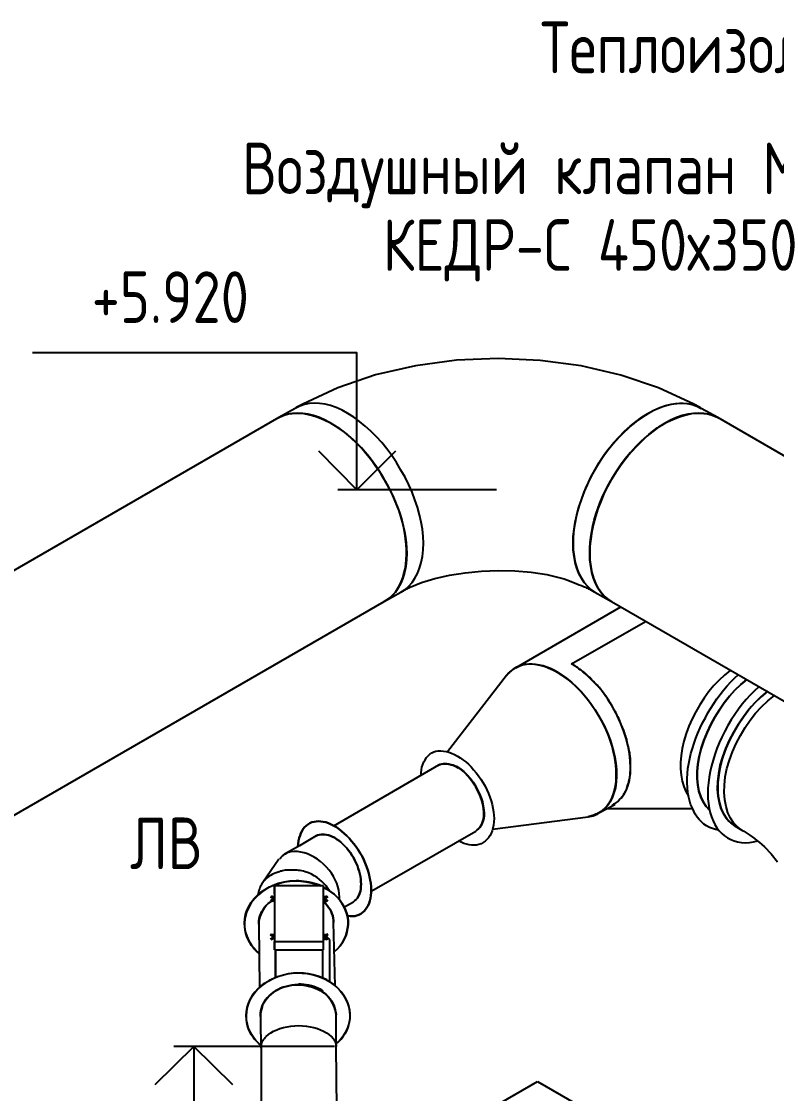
# Model space of a CAD drawing. Header units: metres. Extents: x 20 to 415, y 5 to 292.
# Drawn here: x 229.23 to 244.45, y 174.94 to 196.55 of the extents above; entities that cross this region are included whole.
import ezdxf

# ---------------------------------------------------------------- set-up
doc = ezdxf.new("R2010")
doc.units = ezdxf.units.M
for name, color, linetype in [('АРМАТУРА', 8, 'Continuous'), ('ВОЗДУХОВОДЫ', 7, 'Continuous'), ('ОБОЗНАЧЕНИЯ', 7, 'Continuous'), ('ОБОРУДОВАНИЕ', 8, 'Continuous')]:
    doc.layers.add(name, color=color, linetype=linetype)
doc.styles.add('GOST', font='isocpeur.ttf')

msp = doc.modelspace()

# ---------------------------------------------------------------- linework, layer by layer
at = {"layer": 'АРМАТУРА'}
for points in [[(235.318, 179.128), (234.329, 179.128)], [(234.329, 179.128), (234.329, 178.005)], [(234.329, 178.96), (234.329, 179.128)], [(235.318, 178.005), (235.318, 179.128)], [(234.295, 178.877), (234.245, 178.91)], [(234.295, 178.893), (234.245, 178.91)], [(234.262, 178.927), (234.295, 178.91)], [(234.329, 178.91), (234.295, 178.91)], [(234.295, 178.91), (234.295, 178.91), (234.295, 178.908), (234.295, 178.907), (234.295, 178.904), (234.295, 178.902), (234.295, 178.899), (234.295, 178.897), (234.295, 178.895), (234.295, 178.894), (234.295, 178.893)], [(234.295, 178.843), (234.295, 178.853), (234.295, 178.863), (234.295, 178.872), (234.295, 178.881), (234.295, 178.889), (234.295, 178.896), (234.295, 178.902), (234.295, 178.906), (234.295, 178.909), (234.295, 178.91)], [(234.329, 178.96), (234.329, 178.91)], [(234.329, 178.91), (234.329, 178.91), (234.329, 178.908), (234.329, 178.906), (234.329, 178.902), (234.329, 178.898), (234.329, 178.892), (234.329, 178.886), (234.329, 178.878), (234.329, 178.869), (234.329, 178.86), (234.329, 178.855), (234.329, 178.85), (234.329, 178.845), (234.329, 178.841), (234.329, 178.837), (234.329, 178.833), (234.329, 178.83), (234.329, 178.828), (234.329, 178.827), (234.329, 178.826)], [(235.351, 178.91), (235.318, 178.91)], [(235.335, 178.91), (235.385, 178.927)], [(235.402, 178.91), (235.351, 178.877)], [(235.402, 178.91), (235.351, 178.893)], [(235.351, 178.91), (235.351, 178.909), (235.351, 178.906), (235.351, 178.902), (235.351, 178.896), (235.351, 178.889), (235.351, 178.881), (235.351, 178.872), (235.351, 178.863), (235.351, 178.853), (235.351, 178.843)], [(234.245, 178.826), (234.295, 178.86)], [(234.329, 178.843), (234.262, 178.81)], [(234.329, 178.843), (234.262, 178.81)], [(234.295, 178.877), (234.295, 178.876), (234.295, 178.875), (234.295, 178.873), (234.295, 178.871), (234.295, 178.868), (234.295, 178.866), (234.295, 178.864), (234.295, 178.862), (234.295, 178.86), (234.295, 178.86)], [(234.295, 178.843), (234.329, 178.843)], [(234.295, 178.826), (234.329, 178.826)], [(234.329, 178.843), (234.329, 178.843), (234.329, 178.843)], [(234.329, 178.826), (234.329, 178.139)], [(235.318, 178.843), (235.318, 178.843), (235.318, 178.843)], [(235.385, 178.81), (235.318, 178.843)], [(235.318, 178.843), (235.351, 178.843)], [(235.385, 178.81), (235.318, 178.843)], [(235.351, 178.86), (235.402, 178.826)], [(234.295, 178.122), (234.245, 178.156)], [(234.295, 178.106), (234.245, 178.139)], [(234.245, 178.055), (234.295, 178.089)], [(234.262, 178.156), (234.312, 178.139)], [(234.329, 178.089), (234.262, 178.039)], [(234.329, 178.072), (234.262, 178.039)], [(234.295, 178.089), (234.295, 178.094), (234.295, 178.101), (234.295, 178.107), (234.295, 178.114), (234.295, 178.12), (234.295, 178.126), (234.295, 178.131), (234.295, 178.136), (234.295, 178.138), (234.295, 178.139)], [(234.329, 178.139), (234.295, 178.139)], [(234.295, 178.139), (234.295, 178.122)], [(234.295, 178.106), (234.295, 178.102), (234.295, 178.099), (234.295, 178.098), (234.295, 178.097), (234.295, 178.097), (234.295, 178.097), (234.295, 178.097), (234.295, 178.095), (234.295, 178.093), (234.295, 178.089)], [(234.329, 178.089), (234.295, 178.089)], [(234.329, 178.139), (234.329, 178.139), (234.329, 178.137), (234.329, 178.136), (234.329, 178.133), (234.329, 178.131), (234.329, 178.128), (234.329, 178.126), (234.329, 178.124), (234.329, 178.123), (234.329, 178.122), (234.329, 178.114), (234.329, 178.107), (234.329, 178.103), (234.329, 178.1), (234.329, 178.097), (234.329, 178.095), (234.329, 178.091), (234.329, 178.087), (234.329, 178.081), (234.329, 178.072)], [(234.329, 178.089), (234.329, 178.084), (234.329, 178.081), (234.329, 178.078), (234.329, 178.076), (234.329, 178.074), (234.329, 178.073), (234.329, 178.073), (234.329, 178.072), (234.329, 178.072), (234.329, 178.072)], [(234.329, 178.072), (234.329, 178.072), (234.329, 178.07), (234.329, 178.069), (234.329, 178.066), (234.329, 178.064), (234.329, 178.061), (234.329, 178.059), (234.329, 178.057), (234.329, 178.056), (234.329, 178.055)], [(234.329, 178.055), (234.329, 177.837)], [(235.318, 178.139), (235.322, 178.139), (235.326, 178.139), (235.329, 178.139), (235.331, 178.139), (235.333, 178.139), (235.334, 178.139), (235.334, 178.139), (235.335, 178.139), (235.335, 178.139), (235.335, 178.139)], [(235.351, 178.139), (235.318, 178.139)], [(235.351, 178.089), (235.318, 178.089)], [(235.385, 178.039), (235.318, 178.089)], [(235.318, 178.072), (235.318, 178.089)], [(235.385, 178.039), (235.318, 178.072)], [(235.318, 178.055), (235.351, 178.055)], [(235.402, 178.156), (235.351, 178.122)], [(235.351, 178.139), (235.385, 178.156)], [(235.402, 178.139), (235.351, 178.106)], [(235.351, 178.139), (235.351, 178.138), (235.351, 178.136), (235.351, 178.131), (235.351, 178.126), (235.351, 178.12), (235.351, 178.114), (235.351, 178.107), (235.351, 178.101), (235.351, 178.094), (235.351, 178.089)], [(235.351, 178.089), (235.402, 178.055)], [(235.368, 178.122), (235.374, 178.113), (235.38, 178.104), (235.387, 178.096), (235.394, 178.088), (235.402, 178.08), (235.409, 178.073), (235.417, 178.065), (235.424, 178.057), (235.43, 178.048), (235.435, 178.039)], [(235.435, 178.039), (235.435, 177.2)], [(234.329, 178.005), (235.318, 178.005)], [(234.329, 177.837), (234.329, 178.005)], [(234.329, 177.837), (235.318, 177.837)], [(234.346, 177.837), (234.346, 177.782), (234.346, 177.727), (234.346, 177.671), (234.346, 177.616), (234.346, 177.561), (234.346, 177.506), (234.346, 177.45), (234.346, 177.395), (234.346, 177.34), (234.346, 177.284)], [(234.346, 177.284), (234.346, 177.837)], [(235.301, 177.268), (235.301, 177.837)], [(235.318, 177.837), (235.318, 178.005)], [(235.301, 177.016), (235.26, 177.04), (235.215, 177.062), (235.169, 177.082), (235.12, 177.1), (235.071, 177.115), (235.02, 177.127), (234.969, 177.137), (234.917, 177.144), (234.866, 177.149), (234.815, 177.15)], [(234.815, 177.133), (234.865, 177.132), (234.915, 177.128), (234.965, 177.12), (235.015, 177.11), (235.064, 177.098), (235.113, 177.083), (235.161, 177.065), (235.209, 177.045), (235.255, 177.023), (235.301, 176.999)]]:
    msp.add_lwpolyline(points, dxfattribs=at)
at = {"layer": 'ВОЗДУХОВОДЫ'}
for points in [[(242.777, 188.833), (242.071, 189.164), (241.311, 189.422), (240.509, 189.607), (239.681, 189.719), (238.838, 189.757), (237.995, 189.721), (237.167, 189.611), (236.365, 189.427), (235.605, 189.168), (234.899, 188.833)], [(236.877, 185.045), (236.959, 185.101), (237.033, 185.167), (237.1, 185.244), (237.159, 185.33), (237.21, 185.426), (237.252, 185.531), (237.285, 185.645), (237.31, 185.767), (237.324, 185.897), (237.329, 186.034), (237.324, 186.172), (237.31, 186.315), (237.285, 186.46), (237.252, 186.609), (237.21, 186.759), (237.159, 186.91), (237.1, 187.062), (237.033, 187.213), (236.959, 187.362), (236.877, 187.509), (236.788, 187.657), (236.694, 187.798), (236.595, 187.933), (236.492, 188.06), (236.384, 188.18), (236.273, 188.291), (236.159, 188.394), (236.043, 188.488), (235.924, 188.574), (235.804, 188.649), (235.689, 188.713), (235.574, 188.766), (235.46, 188.806), (235.348, 188.834), (235.238, 188.85), (235.132, 188.854), (235.029, 188.846), (234.93, 188.826), (234.836, 188.794), (234.748, 188.749)], [(234.899, 188.833), (234.765, 188.766)], [(240.782, 185.045), (240.705, 185.101), (240.634, 185.167), (240.57, 185.244), (240.513, 185.33), (240.464, 185.426), (240.423, 185.531), (240.39, 185.645), (240.366, 185.767), (240.351, 185.897), (240.346, 186.034), (240.351, 186.172), (240.366, 186.315), (240.39, 186.46), (240.423, 186.609), (240.464, 186.759), (240.513, 186.91), (240.57, 187.062), (240.634, 187.213), (240.705, 187.362), (240.782, 187.509), (240.871, 187.657), (240.965, 187.798), (241.064, 187.933), (241.167, 188.06), (241.275, 188.18), (241.386, 188.291), (241.5, 188.394), (241.616, 188.488), (241.735, 188.574), (241.855, 188.649), (241.975, 188.713), (242.094, 188.766), (242.21, 188.806), (242.324, 188.834), (242.436, 188.85), (242.543, 188.854), (242.647, 188.846), (242.745, 188.826), (242.839, 188.794), (242.928, 188.749)], [(242.928, 188.749), (242.861, 188.782), (242.791, 188.808), (242.719, 188.828), (242.644, 188.841), (242.567, 188.848), (242.488, 188.848), (242.408, 188.842), (242.325, 188.829), (242.242, 188.81), (242.157, 188.783), (242.066, 188.749), (241.976, 188.709), (241.886, 188.662), (241.797, 188.609), (241.708, 188.55), (241.621, 188.486), (241.535, 188.417), (241.45, 188.342), (241.367, 188.263), (241.285, 188.18), (241.201, 188.092), (241.12, 187.999), (241.043, 187.902), (240.968, 187.802), (240.898, 187.698), (240.83, 187.591), (240.766, 187.481), (240.707, 187.369), (240.65, 187.255), (240.598, 187.14), (240.55, 187.025), (240.507, 186.909), (240.47, 186.795), (240.437, 186.681), (240.409, 186.568), (240.387, 186.457), (240.369, 186.348), (240.357, 186.241), (240.349, 186.136), (240.346, 186.034)], [(242.911, 188.766), (242.777, 188.833)], [(234.748, 188.749), (234.413, 188.565)], [(235.469, 188.448), (235.349, 188.512), (235.232, 188.565), (235.117, 188.605), (235.005, 188.634), (234.897, 188.651), (234.792, 188.657), (234.691, 188.651), (234.593, 188.633), (234.501, 188.605), (234.413, 188.565)], [(234.413, 188.565), (234.475, 188.597), (234.541, 188.622), (234.611, 188.639), (234.684, 188.651), (234.761, 188.655), (234.84, 188.653), (234.922, 188.645), (235.007, 188.63), (235.094, 188.609), (235.184, 188.582), (235.27, 188.549), (235.357, 188.509), (235.444, 188.464), (235.532, 188.413), (235.62, 188.356), (235.708, 188.292), (235.795, 188.223), (235.883, 188.147), (235.969, 188.066), (236.055, 187.978), (236.135, 187.891), (236.212, 187.798), (236.287, 187.702), (236.359, 187.602), (236.428, 187.499), (236.495, 187.393), (236.558, 187.286), (236.618, 187.176), (236.674, 187.067), (236.726, 186.956), (236.774, 186.84), (236.818, 186.725), (236.858, 186.61), (236.893, 186.495), (236.923, 186.382), (236.948, 186.269), (236.968, 186.158), (236.982, 186.048), (236.991, 185.939), (236.994, 185.833)], [(243.263, 188.565), (243.175, 188.605), (243.081, 188.633), (242.982, 188.651), (242.878, 188.657), (242.771, 188.651), (242.66, 188.634), (242.545, 188.605), (242.429, 188.565), (242.31, 188.512), (242.19, 188.448), (242.07, 188.372), (241.952, 188.287), (241.835, 188.194), (241.721, 188.091), (241.61, 187.981), (241.502, 187.862), (241.399, 187.737), (241.3, 187.606), (241.206, 187.468), (241.118, 187.325), (241.04, 187.177), (240.969, 187.028), (240.905, 186.877), (240.848, 186.725), (240.799, 186.573), (240.758, 186.421), (240.725, 186.27), (240.701, 186.122), (240.687, 185.975), (240.682, 185.833), (240.687, 185.696), (240.701, 185.566), (240.725, 185.444), (240.758, 185.331), (240.799, 185.227), (240.848, 185.133), (240.905, 185.049), (240.969, 184.975), (241.04, 184.912), (241.118, 184.861)], [(240.682, 185.833), (240.684, 185.939), (240.692, 186.048), (240.704, 186.158), (240.722, 186.269), (240.745, 186.382), (240.772, 186.495), (240.805, 186.61), (240.843, 186.725), (240.885, 186.84), (240.933, 186.956), (240.985, 187.067), (241.042, 187.176), (241.102, 187.286), (241.165, 187.393), (241.233, 187.499), (241.304, 187.602), (241.378, 187.702), (241.456, 187.798), (241.536, 187.891), (241.62, 187.978), (241.702, 188.066), (241.785, 188.147), (241.87, 188.223), (241.956, 188.292), (242.044, 188.356), (242.132, 188.413), (242.221, 188.464), (242.311, 188.509), (242.401, 188.549), (242.492, 188.582), (242.577, 188.609), (242.661, 188.63), (242.743, 188.645), (242.824, 188.653), (242.903, 188.655), (242.98, 188.651), (243.054, 188.639), (243.127, 188.622), (243.196, 188.597), (243.263, 188.565)], [(243.263, 188.565), (242.928, 188.749)], [(234.413, 188.565), (203.705, 170.831)], [(236.542, 184.861), (236.604, 184.899), (236.662, 184.943), (236.716, 184.993), (236.764, 185.05), (236.808, 185.112), (236.847, 185.18), (236.882, 185.255), (236.912, 185.335), (236.938, 185.422), (236.961, 185.514), (236.974, 185.607), (236.982, 185.703), (236.987, 185.803), (236.987, 185.905), (236.982, 186.011), (236.971, 186.119), (236.956, 186.229), (236.935, 186.342), (236.909, 186.455), (236.877, 186.57), (236.839, 186.686), (236.797, 186.801), (236.75, 186.916), (236.698, 187.03), (236.642, 187.142), (236.582, 187.253), (236.519, 187.363), (236.452, 187.47), (236.381, 187.575), (236.307, 187.677), (236.235, 187.775), (236.159, 187.87), (236.079, 187.959), (235.997, 188.045), (235.913, 188.125), (235.827, 188.2), (235.738, 188.271), (235.649, 188.335), (235.559, 188.394), (235.469, 188.448)], [(255.08, 181.726), (243.263, 188.565)], [(240.346, 186.034), (240.351, 185.897), (240.366, 185.767), (240.39, 185.645), (240.423, 185.531), (240.464, 185.426), (240.513, 185.33), (240.57, 185.244), (240.634, 185.167), (240.705, 185.101), (240.782, 185.045)], [(236.994, 185.833), (236.989, 185.696), (236.974, 185.566), (236.95, 185.444), (236.917, 185.331), (236.875, 185.227), (236.824, 185.133), (236.765, 185.049), (236.698, 184.975), (236.623, 184.912), (236.542, 184.861)], [(241.118, 184.861), (241.04, 184.912), (240.969, 184.975), (240.905, 185.049), (240.848, 185.133), (240.799, 185.227), (240.758, 185.331), (240.725, 185.444), (240.701, 185.566), (240.687, 185.696), (240.682, 185.833)], [(236.877, 185.045), (236.892, 185.055), (236.909, 185.065), (236.926, 185.075), (236.944, 185.085), (236.963, 185.095), (236.982, 185.105), (237.001, 185.115), (237.021, 185.125), (237.041, 185.136), (237.061, 185.146), (237.292, 185.243), (237.559, 185.326), (237.853, 185.391), (238.169, 185.44), (238.498, 185.47), (238.835, 185.482), (239.172, 185.475), (239.502, 185.448), (239.817, 185.4), (240.112, 185.33), (240.167, 185.314), (240.22, 185.296), (240.273, 185.278), (240.324, 185.258), (240.374, 185.238), (240.422, 185.218), (240.469, 185.198), (240.514, 185.179), (240.557, 185.162), (240.598, 185.146), (240.618, 185.136), (240.638, 185.125), (240.658, 185.115), (240.677, 185.105), (240.696, 185.095), (240.715, 185.085), (240.733, 185.075), (240.75, 185.065), (240.767, 185.055), (240.782, 185.045)], [(236.542, 184.861), (236.877, 185.045)], [(240.782, 185.045), (241.118, 184.861)], [(214.416, 172.088), (236.542, 184.861)], [(241.302, 184.743), (239.19, 183.52)], [(241.118, 184.861), (250.001, 179.732)], [(240.313, 183.604), (241.805, 184.458)], [(239.006, 183.369), (239.069, 183.438), (239.14, 183.496), (239.216, 183.54), (239.299, 183.573), (239.387, 183.593), (239.48, 183.601), (239.577, 183.595), (239.679, 183.578), (239.785, 183.547), (239.894, 183.503), (240, 183.452), (240.106, 183.389), (240.212, 183.316), (240.316, 183.232), (240.418, 183.138), (240.517, 183.036), (240.612, 182.925), (240.702, 182.806), (240.787, 182.68), (240.866, 182.548), (240.942, 182.411), (241.009, 182.273), (241.067, 182.135), (241.116, 181.997), (241.155, 181.86), (241.186, 181.726), (241.208, 181.594), (241.22, 181.466), (241.224, 181.342), (241.218, 181.223), (241.198, 181.107), (241.17, 181.001), (241.133, 180.903), (241.088, 180.816), (241.034, 180.739), (240.972, 180.673), (240.902, 180.618), (240.825, 180.573), (240.74, 180.54), (240.648, 180.519)], [(241.218, 181.374), (241.216, 181.466), (241.208, 181.559), (241.196, 181.654), (241.179, 181.75), (241.157, 181.848), (241.131, 181.946), (241.101, 182.046), (241.066, 182.146), (241.027, 182.246), (240.983, 182.346), (240.932, 182.441), (240.877, 182.535), (240.82, 182.627), (240.759, 182.717), (240.696, 182.805), (240.631, 182.891), (240.563, 182.973), (240.493, 183.053), (240.421, 183.129), (240.346, 183.201), (240.271, 183.265), (240.196, 183.323), (240.12, 183.377), (240.045, 183.426), (239.969, 183.469), (239.894, 183.507), (239.818, 183.537), (239.743, 183.561), (239.668, 183.578), (239.592, 183.587), (239.523, 183.594), (239.456, 183.595), (239.391, 183.589), (239.328, 183.578), (239.268, 183.56), (239.21, 183.535), (239.154, 183.504), (239.102, 183.466), (239.052, 183.421), (239.006, 183.369)], [(239.006, 183.369), (239.021, 183.388), (239.038, 183.407), (239.055, 183.425), (239.073, 183.441), (239.092, 183.457), (239.111, 183.471), (239.13, 183.485), (239.15, 183.498), (239.17, 183.509), (239.19, 183.52)], [(239.19, 183.52), (239.258, 183.555), (239.33, 183.58), (239.407, 183.596), (239.487, 183.601), (239.571, 183.597), (239.658, 183.584), (239.748, 183.561), (239.839, 183.528), (239.933, 183.487), (240.028, 183.436), (240.123, 183.377), (240.217, 183.31), (240.308, 183.236), (240.398, 183.155), (240.485, 183.067), (240.569, 182.974), (240.649, 182.875), (240.726, 182.77), (240.798, 182.661), (240.866, 182.548), (240.933, 182.431), (240.993, 182.313), (241.046, 182.194), (241.091, 182.074), (241.13, 181.955), (241.162, 181.835), (241.186, 181.717), (241.204, 181.601), (241.215, 181.486), (241.218, 181.374), (241.215, 181.267), (241.204, 181.165), (241.186, 181.07), (241.162, 180.982), (241.13, 180.901), (241.091, 180.826), (241.046, 180.759), (240.993, 180.7), (240.933, 180.647), (240.866, 180.603)], [(241.151, 180.771), (241.151, 180.771), (241.161, 180.776), (241.171, 180.781), (241.181, 180.786), (241.19, 180.791), (241.199, 180.796), (241.208, 180.801), (241.216, 180.806), (241.223, 180.811), (241.229, 180.816), (241.235, 180.821), (241.244, 180.827), (241.253, 180.833), (241.261, 180.84), (241.268, 180.847), (241.275, 180.855), (241.281, 180.862), (241.286, 180.869), (241.292, 180.876), (241.297, 180.883), (241.302, 180.888), (241.316, 180.904), (241.33, 180.92), (241.343, 180.937), (241.355, 180.954), (241.367, 180.972), (241.378, 180.989), (241.389, 181.007), (241.399, 181.024), (241.409, 181.04), (241.419, 181.056), (241.424, 181.066), (241.428, 181.078), (241.431, 181.09), (241.433, 181.102), (241.436, 181.114), (241.439, 181.127), (241.441, 181.139), (241.445, 181.151), (241.448, 181.162), (241.453, 181.173), (241.457, 181.183), (241.461, 181.193), (241.464, 181.204), (241.467, 181.214), (241.47, 181.225), (241.472, 181.237), (241.475, 181.249), (241.478, 181.262), (241.482, 181.276), (241.486, 181.29), (241.487, 181.3), (241.488, 181.311), (241.49, 181.321), (241.492, 181.332), (241.495, 181.343), (241.497, 181.354), (241.5, 181.366), (241.501, 181.379), (241.503, 181.393), (241.503, 181.408), (241.503, 181.418), (241.503, 181.43), (241.503, 181.442), (241.503, 181.455), (241.503, 181.469), (241.503, 181.483), (241.503, 181.497), (241.503, 181.512), (241.503, 181.527), (241.503, 181.542), (241.503, 181.552), (241.503, 181.564), (241.503, 181.576), (241.503, 181.589), (241.503, 181.603), (241.503, 181.617), (241.503, 181.631), (241.503, 181.646), (241.503, 181.661), (241.503, 181.676), (241.503, 181.691), (241.501, 181.706), (241.5, 181.721), (241.497, 181.736), (241.495, 181.751), (241.492, 181.766), (241.49, 181.781), (241.488, 181.797), (241.487, 181.812), (241.486, 181.827), (241.482, 181.837), (241.478, 181.849), (241.475, 181.861), (241.472, 181.874), (241.47, 181.888), (241.467, 181.902), (241.464, 181.916), (241.461, 181.931), (241.457, 181.946), (241.453, 181.961), (241.448, 181.976), (241.445, 181.991), (241.441, 182.006), (241.439, 182.021), (241.436, 182.036), (241.433, 182.051), (241.431, 182.066), (241.428, 182.082), (241.424, 182.097), (241.419, 182.112), (241.409, 182.142), (241.399, 182.172), (241.389, 182.202), (241.378, 182.232), (241.367, 182.263), (241.355, 182.293), (241.343, 182.323), (241.33, 182.353), (241.316, 182.383), (241.302, 182.413), (241.297, 182.428), (241.292, 182.444), (241.286, 182.459), (241.281, 182.474), (241.275, 182.489), (241.268, 182.504), (241.261, 182.519), (241.253, 182.534), (241.244, 182.549), (241.235, 182.564), (241.229, 182.579), (241.223, 182.594), (241.216, 182.61), (241.208, 182.625), (241.199, 182.64), (241.19, 182.655), (241.181, 182.67), (241.171, 182.685), (241.161, 182.7), (241.151, 182.715), (241.145, 182.73), (241.139, 182.744), (241.132, 182.757), (241.124, 182.77), (241.116, 182.782), (241.106, 182.795), (241.097, 182.808), (241.087, 182.821), (241.077, 182.835), (241.067, 182.849), (241.062, 182.864), (241.055, 182.879), (241.048, 182.894), (241.04, 182.909), (241.032, 182.923), (241.023, 182.936), (241.013, 182.949), (241.003, 182.961), (240.993, 182.973), (240.983, 182.983), (240.973, 182.998), (240.963, 183.012), (240.953, 183.025), (240.943, 183.038), (240.933, 183.05), (240.923, 183.063), (240.913, 183.076), (240.903, 183.089), (240.893, 183.103), (240.883, 183.117), (240.873, 183.128), (240.863, 183.139), (240.852, 183.151), (240.842, 183.164), (240.831, 183.176), (240.819, 183.189), (240.807, 183.201), (240.794, 183.213), (240.78, 183.224), (240.766, 183.235), (240.76, 183.24), (240.755, 183.245), (240.75, 183.25), (240.745, 183.255), (240.74, 183.26), (240.735, 183.265), (240.73, 183.27), (240.725, 183.275), (240.72, 183.28), (240.715, 183.285), (240.71, 183.29), (240.705, 183.295), (240.7, 183.3), (240.695, 183.305), (240.69, 183.31), (240.685, 183.315), (240.68, 183.32), (240.675, 183.325), (240.67, 183.33), (240.665, 183.335), (240.66, 183.34), (240.655, 183.345), (240.65, 183.35), (240.645, 183.355), (240.64, 183.36), (240.635, 183.365), (240.63, 183.371), (240.625, 183.376), (240.62, 183.381), (240.615, 183.386), (240.605, 183.391), (240.596, 183.396), (240.589, 183.401), (240.581, 183.406), (240.575, 183.411), (240.569, 183.416), (240.563, 183.421), (240.558, 183.426), (240.553, 183.431), (240.548, 183.436), (240.543, 183.441), (240.538, 183.446), (240.533, 183.451), (240.528, 183.456), (240.522, 183.461), (240.517, 183.466), (240.512, 183.471), (240.507, 183.476), (240.502, 183.481), (240.497, 183.486), (240.492, 183.487), (240.487, 183.488), (240.483, 183.49), (240.478, 183.492), (240.474, 183.495), (240.471, 183.497), (240.468, 183.499), (240.466, 183.501), (240.464, 183.502), (240.464, 183.503), (240.459, 183.507), (240.456, 183.511), (240.452, 183.514), (240.45, 183.517), (240.447, 183.52), (240.445, 183.522), (240.442, 183.525), (240.439, 183.528), (240.435, 183.532), (240.43, 183.536), (240.43, 183.536), (240.428, 183.537), (240.426, 183.537), (240.423, 183.538), (240.42, 183.539), (240.416, 183.54), (240.412, 183.542), (240.407, 183.545), (240.402, 183.549), (240.397, 183.553), (240.392, 183.554), (240.389, 183.555), (240.386, 183.557), (240.384, 183.559), (240.382, 183.562), (240.381, 183.564), (240.381, 183.566), (240.38, 183.568), (240.38, 183.569), (240.38, 183.57), (240.375, 183.57), (240.372, 183.57), (240.369, 183.57), (240.367, 183.57), (240.365, 183.57), (240.364, 183.57), (240.364, 183.57), (240.363, 183.57), (240.363, 183.57), (240.363, 183.57), (240.363, 183.575), (240.362, 183.578), (240.36, 183.581), (240.357, 183.583), (240.355, 183.585), (240.352, 183.586), (240.35, 183.586), (240.348, 183.587), (240.347, 183.587), (240.33, 183.587), (240.33, 183.591), (240.33, 183.595), (240.33, 183.598), (240.33, 183.6), (240.33, 183.601), (240.33, 183.603), (240.33, 183.603), (240.33, 183.603), (240.33, 183.604), (240.33, 183.604), (240.329, 183.604), (240.328, 183.604), (240.326, 183.604), (240.324, 183.604), (240.321, 183.604), (240.319, 183.604), (240.317, 183.604), (240.315, 183.604), (240.313, 183.604), (240.313, 183.604)], [(241.134, 180.754), (241.174, 180.776), (241.213, 180.802), (241.25, 180.832), (241.285, 180.866), (241.319, 180.903), (241.35, 180.944), (241.38, 180.988), (241.407, 181.035), (241.431, 181.086), (241.453, 181.14), (241.482, 181.251), (241.499, 181.375), (241.505, 181.507), (241.499, 181.648), (241.482, 181.795), (241.454, 181.947), (241.415, 182.101), (241.365, 182.257), (241.305, 182.412), (241.235, 182.564), (241.209, 182.615), (241.183, 182.665), (241.155, 182.715), (241.126, 182.764), (241.097, 182.814), (241.066, 182.862), (241.034, 182.911), (241.002, 182.958), (240.968, 183.005), (240.933, 183.05), (240.898, 183.091), (240.863, 183.131), (240.827, 183.171), (240.791, 183.21), (240.755, 183.249), (240.718, 183.288), (240.681, 183.326), (240.643, 183.364), (240.604, 183.4), (240.564, 183.436), (240.539, 183.451), (240.514, 183.468), (240.489, 183.485), (240.465, 183.502), (240.441, 183.52), (240.417, 183.537), (240.394, 183.555), (240.372, 183.572), (240.35, 183.588), (240.33, 183.604)], [(243.514, 183.469), (243.4, 183.378), (243.29, 183.276), (243.184, 183.164), (243.084, 183.043), (242.989, 182.914), (242.9, 182.779), (242.819, 182.639), (242.746, 182.494), (242.681, 182.346), (242.626, 182.196), (242.581, 182.046), (242.548, 181.899), (242.525, 181.756), (242.513, 181.618), (242.513, 181.485), (242.524, 181.359), (242.545, 181.241), (242.578, 181.13), (242.622, 181.029), (242.676, 180.938)], [(239.006, 183.369), (237.815, 181.827)], [(243.28, 180.251), (243.216, 180.264), (243.154, 180.283), (243.094, 180.308), (243.038, 180.339), (242.984, 180.375), (242.935, 180.417), (242.889, 180.464), (242.847, 180.516), (242.81, 180.574), (242.777, 180.637), (242.744, 180.705), (242.716, 180.777), (242.693, 180.854), (242.675, 180.935), (242.662, 181.02), (242.653, 181.108), (242.648, 181.2), (242.648, 181.295), (242.652, 181.392), (242.66, 181.492), (242.677, 181.593), (242.698, 181.694), (242.723, 181.797), (242.752, 181.9), (242.785, 182.003), (242.823, 182.106), (242.864, 182.209), (242.909, 182.311), (242.958, 182.413), (243.012, 182.514), (243.064, 182.614), (243.12, 182.711), (243.18, 182.806), (243.243, 182.898), (243.309, 182.988), (243.379, 183.074), (243.451, 183.157), (243.526, 183.237), (243.603, 183.313), (243.682, 183.386)], [(243.095, 180.653), (243.026, 180.731), (242.967, 180.821), (242.92, 180.923), (242.884, 181.037), (242.861, 181.16), (242.849, 181.293), (242.85, 181.434), (242.863, 181.581), (242.889, 181.735), (242.928, 181.894), (242.983, 182.059), (243.048, 182.22), (243.122, 182.378), (243.204, 182.531), (243.295, 182.677), (243.392, 182.817), (243.498, 182.949), (243.609, 183.071), (243.727, 183.184), (243.85, 183.285)], [(243.85, 183.285), (243.727, 183.184), (243.609, 183.071), (243.498, 182.949), (243.392, 182.817), (243.295, 182.677), (243.204, 182.531), (243.122, 182.378), (243.048, 182.22), (242.983, 182.059), (242.928, 181.894), (242.889, 181.735), (242.863, 181.581), (242.85, 181.434), (242.849, 181.293), (242.861, 181.16), (242.884, 181.037), (242.92, 180.923), (242.967, 180.821), (243.026, 180.731), (243.095, 180.653)], [(244.084, 183.134), (244, 183.056), (243.916, 182.972), (243.834, 182.882), (243.755, 182.787), (243.678, 182.688), (243.604, 182.584), (243.534, 182.476), (243.467, 182.363), (243.405, 182.248), (243.347, 182.128), (243.294, 182.012), (243.246, 181.896), (243.204, 181.779), (243.167, 181.662), (243.135, 181.546), (243.109, 181.431), (243.089, 181.317), (243.074, 181.205), (243.065, 181.096), (243.062, 180.989)], [(244.269, 183.05), (244.136, 182.939), (244.01, 182.815), (243.891, 182.681), (243.781, 182.537), (243.678, 182.386), (243.585, 182.229), (243.501, 182.066), (243.427, 181.899), (243.365, 181.729), (243.313, 181.559), (243.281, 181.391), (243.263, 181.23), (243.259, 181.078), (243.27, 180.935), (243.295, 180.802), (243.333, 180.681), (243.384, 180.573), (243.448, 180.478), (243.526, 180.399), (243.615, 180.335)], [(243.615, 180.335), (243.526, 180.399), (243.448, 180.478), (243.384, 180.573), (243.333, 180.681), (243.295, 180.802), (243.27, 180.935), (243.259, 181.078), (243.263, 181.23), (243.281, 181.391), (243.313, 181.559), (243.365, 181.729), (243.427, 181.899), (243.501, 182.066), (243.585, 182.229), (243.678, 182.386), (243.781, 182.537), (243.891, 182.681), (244.01, 182.815), (244.136, 182.939), (244.269, 183.05)], [(244.269, 183.05), (244.184, 182.982), (244.102, 182.908), (244.022, 182.829), (243.945, 182.745), (243.871, 182.656), (243.799, 182.564), (243.731, 182.468), (243.666, 182.369), (243.605, 182.267), (243.548, 182.162), (243.495, 182.056), (243.448, 181.949), (243.405, 181.842), (243.368, 181.735), (243.336, 181.628), (243.31, 181.521), (243.29, 181.415), (243.275, 181.311), (243.266, 181.208), (243.263, 181.106)], [(243.749, 180.251), (243.66, 180.315), (243.583, 180.396), (243.518, 180.493), (243.467, 180.603), (243.429, 180.727), (243.404, 180.862), (243.393, 181.007), (243.397, 181.161), (243.415, 181.323), (243.447, 181.492), (243.499, 181.662), (243.561, 181.832), (243.635, 181.998), (243.719, 182.16), (243.812, 182.317), (243.915, 182.467), (244.025, 182.608), (244.144, 182.739), (244.27, 182.859), (244.403, 182.967)], [(237.279, 181.341), (237.282, 181.405), (237.289, 181.465), (237.301, 181.522), (237.317, 181.576), (237.338, 181.626), (237.362, 181.671), (237.391, 181.713), (237.423, 181.75), (237.458, 181.782), (237.497, 181.81), (237.539, 181.828), (237.583, 181.84), (237.63, 181.847), (237.68, 181.849), (237.732, 181.846), (237.785, 181.837), (237.841, 181.822), (237.898, 181.801), (237.957, 181.775), (238.017, 181.743)], [(238.017, 181.743), (238.072, 181.71), (238.127, 181.671), (238.182, 181.627), (238.236, 181.578), (238.289, 181.525), (238.341, 181.468), (238.392, 181.407), (238.442, 181.343), (238.49, 181.276), (238.536, 181.207), (238.575, 181.135), (238.61, 181.062), (238.642, 180.989), (238.671, 180.914), (238.695, 180.84), (238.716, 180.766), (238.732, 180.693), (238.744, 180.622), (238.752, 180.553), (238.754, 180.486), (238.752, 180.417), (238.744, 180.353), (238.732, 180.293), (238.716, 180.238), (238.695, 180.186), (238.671, 180.139), (238.642, 180.097), (238.61, 180.06), (238.575, 180.027), (238.536, 180), (238.494, 179.978), (238.45, 179.961), (238.403, 179.951), (238.354, 179.946), (238.304, 179.947), (238.251, 179.954), (238.198, 179.966), (238.144, 179.983), (238.089, 180.006), (238.033, 180.033)], [(237.631, 181.559), (235.519, 180.335)], [(237.631, 181.559), (237.679, 181.579), (237.731, 181.589), (237.786, 181.59), (237.845, 181.582), (237.906, 181.565), (237.968, 181.539), (238.031, 181.505), (238.094, 181.464), (238.157, 181.414), (238.218, 181.357), (238.276, 181.29), (238.33, 181.218), (238.379, 181.142), (238.423, 181.064), (238.461, 180.984), (238.493, 180.904), (238.519, 180.823), (238.537, 180.742), (238.549, 180.663), (238.553, 180.586)], [(237.631, 181.559), (237.662, 181.572), (237.695, 181.581), (237.73, 181.586), (237.767, 181.588), (237.805, 181.586), (237.845, 181.58), (237.886, 181.571), (237.928, 181.559), (237.972, 181.544), (238.017, 181.525)], [(238.385, 180.234), (238.415, 180.256), (238.441, 180.281), (238.466, 180.308), (238.488, 180.339), (238.507, 180.373), (238.523, 180.409), (238.536, 180.449), (238.545, 180.492), (238.551, 180.538), (238.553, 180.586), (238.551, 180.637), (238.545, 180.689), (238.536, 180.741), (238.523, 180.795), (238.507, 180.848), (238.488, 180.903), (238.466, 180.957), (238.441, 181.012), (238.415, 181.067), (238.385, 181.123), (238.354, 181.173), (238.321, 181.221), (238.287, 181.268), (238.251, 181.313), (238.214, 181.355), (238.175, 181.395), (238.136, 181.433), (238.097, 181.467), (238.057, 181.498), (238.017, 181.525), (237.972, 181.544), (237.928, 181.559), (237.886, 181.571), (237.845, 181.58), (237.805, 181.586), (237.767, 181.588), (237.73, 181.586), (237.695, 181.581), (237.662, 181.572), (237.631, 181.559)], [(238.017, 181.525), (238.081, 181.481), (238.143, 181.43), (238.202, 181.372), (238.258, 181.308), (238.31, 181.24), (238.358, 181.168), (238.402, 181.092), (238.441, 181.014), (238.474, 180.935), (238.503, 180.855), (238.524, 180.771), (238.537, 180.69), (238.543, 180.614), (238.541, 180.542), (238.532, 180.475), (238.516, 180.414), (238.493, 180.359), (238.464, 180.31), (238.428, 180.269), (238.385, 180.234)], [(240.648, 180.519), (240.75, 180.542), (240.843, 180.581), (240.927, 180.634), (241.001, 180.702), (241.065, 180.783), (241.119, 180.878), (241.162, 180.985), (241.193, 181.103), (241.212, 181.234), (241.218, 181.374)], [(243.263, 181.106), (243.267, 180.998), (243.277, 180.897), (243.295, 180.802), (243.319, 180.714), (243.351, 180.632), (243.39, 180.558), (243.436, 180.491), (243.488, 180.431), (243.548, 180.379), (243.615, 180.335)], [(243.062, 180.989), (243.065, 180.885), (243.074, 180.786), (243.089, 180.691), (243.109, 180.602), (243.135, 180.517), (243.167, 180.438), (243.204, 180.365), (243.246, 180.298), (243.294, 180.238), (243.347, 180.184), (243.4, 180.137), (243.459, 180.096), (243.523, 180.062), (243.591, 180.034), (243.663, 180.014), (243.739, 180.002), (243.818, 179.997), (243.899, 180.001), (243.983, 180.013), (244.068, 180.033)], [(240.866, 180.603), (241.185, 180.771)], [(241.017, 180.687), (242.743, 180.687)], [(235.804, 178.525), (235.853, 178.518), (235.9, 178.516), (235.945, 178.521), (235.988, 178.531), (236.028, 178.546), (236.066, 178.566), (236.101, 178.591), (236.133, 178.62), (236.163, 178.654), (236.19, 178.692), (236.213, 178.735), (236.234, 178.78), (236.251, 178.83), (236.264, 178.882), (236.273, 178.937), (236.279, 178.995), (236.28, 179.055), (236.277, 179.117), (236.269, 179.181), (236.257, 179.245), (236.245, 179.312), (236.229, 179.38), (236.209, 179.448), (236.185, 179.518), (236.158, 179.587), (236.128, 179.656), (236.093, 179.724), (236.056, 179.79), (236.015, 179.854), (235.972, 179.916), (235.926, 179.975), (235.879, 180.032), (235.831, 180.087), (235.783, 180.138), (235.733, 180.186), (235.682, 180.231), (235.63, 180.272), (235.577, 180.309), (235.524, 180.341), (235.469, 180.368), (235.414, 180.391), (235.362, 180.409), (235.311, 180.421), (235.263, 180.429), (235.215, 180.431), (235.169, 180.429), (235.125, 180.421), (235.082, 180.409), (235.04, 180.391), (234.999, 180.368), (234.966, 180.341), (234.935, 180.31), (234.907, 180.275), (234.883, 180.236), (234.861, 180.192), (234.843, 180.145), (234.827, 180.094), (234.814, 180.039), (234.805, 179.979), (234.798, 179.916)], [(234.798, 179.916), (234.805, 179.979), (234.814, 180.039), (234.827, 180.094), (234.843, 180.145), (234.861, 180.192), (234.883, 180.236), (234.907, 180.275), (234.935, 180.31), (234.966, 180.341), (234.999, 180.368), (235.04, 180.391), (235.082, 180.409), (235.125, 180.421), (235.17, 180.429), (235.215, 180.431), (235.263, 180.429), (235.311, 180.421), (235.362, 180.409), (235.414, 180.391), (235.469, 180.368), (235.524, 180.341), (235.577, 180.309), (235.63, 180.272), (235.682, 180.231), (235.733, 180.186), (235.783, 180.138), (235.831, 180.087), (235.879, 180.032), (235.926, 179.975), (235.972, 179.916), (236.015, 179.854), (236.056, 179.79), (236.093, 179.724), (236.128, 179.656), (236.158, 179.587), (236.185, 179.518), (236.209, 179.448), (236.229, 179.38), (236.245, 179.312), (236.257, 179.245), (236.269, 179.181), (236.277, 179.117), (236.28, 179.055), (236.279, 178.995), (236.273, 178.937), (236.264, 178.882), (236.251, 178.83), (236.234, 178.78), (236.213, 178.735), (236.19, 178.692), (236.163, 178.654), (236.133, 178.62), (236.101, 178.591), (236.066, 178.566), (236.028, 178.546), (235.988, 178.531), (235.945, 178.521), (235.9, 178.516), (235.853, 178.518), (235.804, 178.525)], [(238.553, 180.586), (238.551, 180.538), (238.545, 180.492), (238.536, 180.449), (238.523, 180.409), (238.507, 180.373), (238.488, 180.339), (238.466, 180.308), (238.441, 180.281), (238.415, 180.256), (238.385, 180.234)], [(238.721, 180.268), (240.648, 180.519)], [(240.866, 180.603), (240.846, 180.593), (240.826, 180.583), (240.805, 180.573), (240.785, 180.564), (240.764, 180.555), (240.742, 180.546), (240.72, 180.539), (240.697, 180.531), (240.673, 180.525), (240.648, 180.519)], [(236.29, 179.028), (238.385, 180.234)], [(243.615, 180.335), (243.749, 180.251)], [(243.749, 180.251), (243.786, 180.23), (243.825, 180.205), (243.867, 180.178), (243.911, 180.148), (243.957, 180.115), (244.004, 180.08), (244.052, 180.042), (244.102, 180.002), (244.152, 179.96), (244.202, 179.916), (244.336, 179.772), (244.467, 179.613)], [(235.167, 180.134), (234.832, 179.933)], [(235.921, 178.81), (235.95, 178.831), (235.976, 178.856), (235.998, 178.884), (236.018, 178.914), (236.034, 178.948), (236.048, 178.985), (236.059, 179.024), (236.066, 179.067), (236.071, 179.113), (236.072, 179.162), (236.071, 179.212), (236.066, 179.264), (236.059, 179.316), (236.048, 179.37), (236.034, 179.424), (236.018, 179.478), (235.998, 179.533), (235.976, 179.588), (235.95, 179.643), (235.921, 179.698), (235.89, 179.748), (235.857, 179.796), (235.822, 179.843), (235.786, 179.888), (235.748, 179.931), (235.708, 179.971), (235.667, 180.008), (235.624, 180.042), (235.581, 180.073), (235.536, 180.1), (235.496, 180.119), (235.456, 180.134), (235.416, 180.147), (235.377, 180.156), (235.339, 180.161), (235.302, 180.163), (235.266, 180.161), (235.231, 180.156), (235.198, 180.147), (235.167, 180.134)], [(235.167, 180.134), (235.198, 180.147), (235.231, 180.156), (235.266, 180.161), (235.302, 180.163), (235.339, 180.161), (235.377, 180.156), (235.416, 180.147), (235.456, 180.134), (235.496, 180.119), (235.536, 180.1), (235.581, 180.073), (235.624, 180.042), (235.667, 180.008), (235.708, 179.971), (235.748, 179.931), (235.786, 179.888), (235.822, 179.843), (235.857, 179.796), (235.89, 179.748), (235.921, 179.698), (235.95, 179.643), (235.976, 179.588), (235.998, 179.533), (236.018, 179.478), (236.034, 179.424), (236.048, 179.37), (236.059, 179.316), (236.066, 179.264), (236.071, 179.212), (236.072, 179.162), (236.071, 179.113), (236.066, 179.067), (236.059, 179.024), (236.048, 178.985), (236.034, 178.948), (236.018, 178.914), (235.998, 178.884), (235.976, 178.856), (235.95, 178.831), (235.921, 178.81)], [(235.167, 180.134), (235.198, 180.147), (235.231, 180.156), (235.266, 180.161), (235.302, 180.163), (235.339, 180.161), (235.377, 180.156), (235.416, 180.147), (235.456, 180.134), (235.496, 180.119), (235.536, 180.1), (235.581, 180.073), (235.624, 180.042), (235.667, 180.008), (235.708, 179.971), (235.748, 179.931), (235.786, 179.888), (235.822, 179.843), (235.857, 179.796), (235.89, 179.748), (235.921, 179.698), (235.95, 179.643), (235.976, 179.588), (235.998, 179.533), (236.018, 179.478), (236.034, 179.424), (236.048, 179.37), (236.059, 179.316), (236.066, 179.264), (236.071, 179.212), (236.072, 179.162), (236.071, 179.113), (236.066, 179.067), (236.059, 179.024), (236.048, 178.985), (236.034, 178.948), (236.018, 178.914), (235.998, 178.884), (235.976, 178.856), (235.95, 178.831), (235.921, 178.81)], [(234.547, 179.765), (234.532, 179.759), (234.519, 179.753), (234.506, 179.745), (234.494, 179.737), (234.482, 179.727), (234.471, 179.717), (234.46, 179.705), (234.45, 179.693), (234.44, 179.679), (234.43, 179.664)], [(234.832, 179.933), (234.53, 179.765)], [(235.636, 178.91), (235.633, 178.977), (235.623, 179.044), (235.606, 179.113), (235.582, 179.181), (235.553, 179.25), (235.517, 179.317), (235.475, 179.383), (235.428, 179.446), (235.376, 179.507), (235.318, 179.564), (235.256, 179.617), (235.192, 179.664), (235.126, 179.706), (235.059, 179.742), (234.991, 179.771), (234.923, 179.794), (234.856, 179.811), (234.79, 179.82), (234.726, 179.822), (234.664, 179.815), (234.654, 179.815), (234.642, 179.813), (234.63, 179.811), (234.618, 179.807), (234.606, 179.803), (234.593, 179.797), (234.581, 179.791), (234.569, 179.783), (234.557, 179.775), (234.547, 179.765)], [(234.413, 179.664), (234.094, 179.195)], [(235.435, 179.028), (235.403, 179.077), (235.367, 179.126), (235.327, 179.172), (235.283, 179.216), (235.236, 179.258), (235.185, 179.297), (235.131, 179.332), (235.074, 179.363), (235.013, 179.391), (234.949, 179.413), (234.914, 179.422), (234.881, 179.429), (234.848, 179.435), (234.815, 179.439), (234.784, 179.442), (234.753, 179.444), (234.722, 179.446), (234.691, 179.446), (234.661, 179.447), (234.631, 179.447), (234.601, 179.446), (234.572, 179.445), (234.545, 179.442), (234.518, 179.439), (234.492, 179.434), (234.468, 179.428), (234.444, 179.422), (234.421, 179.414), (234.4, 179.406), (234.379, 179.396), (234.345, 179.385), (234.311, 179.372), (234.279, 179.357), (234.248, 179.34), (234.218, 179.321), (234.19, 179.3), (234.163, 179.277), (234.138, 179.251), (234.115, 179.224), (234.094, 179.195)], [(234.765, 179.229), (234.64, 179.222), (234.519, 179.204), (234.402, 179.173), (234.291, 179.132), (234.186, 179.08), (234.09, 179.019), (234.003, 178.949), (233.927, 178.87), (233.861, 178.785), (233.809, 178.692), (233.767, 178.596), (233.739, 178.498), (233.725, 178.4), (233.726, 178.303), (233.74, 178.206), (233.768, 178.112), (233.81, 178.02), (233.864, 177.932), (233.931, 177.849), (234.01, 177.77)], [(233.726, 178.374), (233.731, 178.463), (233.747, 178.55), (233.774, 178.634), (233.811, 178.716), (233.858, 178.793), (233.914, 178.866), (233.979, 178.935), (234.054, 178.999), (234.137, 179.058), (234.228, 179.111), (234.326, 179.152), (234.428, 179.184), (234.533, 179.207), (234.64, 179.221), (234.748, 179.227), (234.856, 179.224), (234.963, 179.212), (235.068, 179.192), (235.17, 179.164), (235.268, 179.128)], [(234.094, 179.195), (234.08, 179.175), (234.066, 179.153), (234.054, 179.13), (234.042, 179.107), (234.031, 179.082), (234.022, 179.056), (234.013, 179.03), (234.006, 179.002), (233.999, 178.973), (233.994, 178.944)], [(235.268, 179.128), (235.222, 179.147), (235.175, 179.164), (235.127, 179.179), (235.079, 179.192), (235.029, 179.204), (234.978, 179.213), (234.926, 179.22), (234.873, 179.225), (234.82, 179.228), (234.765, 179.229)], [(235.536, 177.804), (235.597, 177.861), (235.651, 177.922), (235.696, 177.986), (235.734, 178.053), (235.764, 178.122), (235.787, 178.194), (235.802, 178.267), (235.81, 178.341), (235.811, 178.416), (235.804, 178.491), (235.785, 178.566), (235.76, 178.639), (235.728, 178.71), (235.688, 178.778), (235.643, 178.843), (235.59, 178.904), (235.532, 178.96), (235.467, 179.011), (235.395, 179.056), (235.318, 179.095)], [(235.318, 179.095), (235.395, 179.056), (235.467, 179.011), (235.532, 178.96), (235.59, 178.904), (235.643, 178.843), (235.688, 178.778), (235.728, 178.71), (235.76, 178.639), (235.785, 178.566), (235.804, 178.491), (235.811, 178.416), (235.81, 178.341), (235.802, 178.267), (235.787, 178.194), (235.764, 178.122), (235.734, 178.053), (235.696, 177.986), (235.651, 177.922), (235.597, 177.861), (235.536, 177.804)], [(235.636, 178.86), (235.636, 178.865), (235.636, 178.87), (235.636, 178.875), (235.636, 178.88), (235.636, 178.885), (235.636, 178.89), (235.636, 178.895), (235.636, 178.9), (235.636, 178.905), (235.636, 178.91)], [(234.245, 178.81), (234.202, 178.773), (234.163, 178.734), (234.128, 178.692), (234.097, 178.648), (234.071, 178.602), (234.05, 178.555), (234.033, 178.507), (234.02, 178.457), (234.013, 178.407), (234.01, 178.357)], [(234.245, 178.81), (234.202, 178.773), (234.163, 178.734), (234.128, 178.692), (234.097, 178.648), (234.071, 178.602), (234.05, 178.555), (234.033, 178.507), (234.02, 178.457), (234.013, 178.407), (234.01, 178.357)], [(234.01, 178.357), (234.013, 178.407), (234.02, 178.457), (234.033, 178.507), (234.05, 178.555), (234.071, 178.602), (234.097, 178.648), (234.128, 178.692), (234.163, 178.734), (234.202, 178.773), (234.245, 178.81)], [(234.01, 178.374), (234.013, 178.424), (234.02, 178.472), (234.033, 178.52), (234.05, 178.566), (234.071, 178.611), (234.097, 178.654), (234.128, 178.695), (234.163, 178.735), (234.202, 178.773), (234.245, 178.81)], [(235.519, 178.391), (235.517, 178.436), (235.511, 178.481), (235.501, 178.525), (235.487, 178.569), (235.469, 178.613), (235.447, 178.655), (235.42, 178.696), (235.39, 178.736), (235.356, 178.773), (235.318, 178.81)], [(235.519, 178.391), (235.517, 178.436), (235.511, 178.481), (235.501, 178.525), (235.487, 178.569), (235.469, 178.613), (235.447, 178.655), (235.42, 178.696), (235.39, 178.736), (235.356, 178.773), (235.318, 178.81)], [(235.318, 178.81), (235.356, 178.773), (235.39, 178.736), (235.42, 178.696), (235.447, 178.655), (235.469, 178.613), (235.487, 178.569), (235.501, 178.525), (235.511, 178.481), (235.517, 178.436), (235.519, 178.391)], [(235.318, 178.81), (235.356, 178.773), (235.39, 178.736), (235.42, 178.696), (235.447, 178.655), (235.469, 178.613), (235.487, 178.569), (235.501, 178.525), (235.511, 178.481), (235.517, 178.436), (235.519, 178.391)], [(235.737, 178.709), (235.921, 178.81)], [(234.01, 177.77), (233.958, 177.822), (233.91, 177.875), (233.868, 177.93), (233.831, 177.988), (233.799, 178.047), (233.773, 178.108), (233.752, 178.172), (233.737, 178.237), (233.729, 178.304), (233.726, 178.374)], [(234.01, 178.357), (234.01, 178.374)], [(234.01, 178.357), (234.027, 177.083)], [(235.553, 177.117), (235.519, 178.391)], [(235.854, 176.513), (235.849, 176.598), (235.833, 176.682), (235.807, 176.763), (235.771, 176.842), (235.727, 176.918), (235.673, 176.99), (235.612, 177.058), (235.543, 177.122), (235.467, 177.181), (235.385, 177.234), (235.297, 177.276), (235.205, 177.31), (235.11, 177.337), (235.011, 177.357), (234.911, 177.368), (234.811, 177.372), (234.709, 177.367), (234.609, 177.354), (234.51, 177.332), (234.413, 177.301), (234.315, 177.263), (234.224, 177.219), (234.14, 177.169), (234.063, 177.114), (233.994, 177.054), (233.932, 176.988), (233.88, 176.918), (233.836, 176.844), (233.801, 176.764), (233.776, 176.681), (233.761, 176.596), (233.756, 176.511), (233.76, 176.427), (233.775, 176.344), (233.799, 176.264), (233.833, 176.186), (233.876, 176.111), (233.928, 176.04), (233.99, 175.973), (234.061, 175.91)], [(233.759, 176.513), (233.764, 176.598), (233.779, 176.68), (233.803, 176.759), (233.836, 176.836), (233.879, 176.909), (233.929, 176.979), (233.988, 177.045), (234.055, 177.107), (234.13, 177.165), (234.212, 177.217), (234.299, 177.263), (234.392, 177.302), (234.487, 177.332), (234.585, 177.354), (234.685, 177.368), (234.786, 177.374), (234.887, 177.372), (234.988, 177.362), (235.087, 177.344), (235.184, 177.318), (235.277, 177.284), (235.364, 177.242), (235.446, 177.194), (235.521, 177.139), (235.59, 177.079), (235.652, 177.014), (235.706, 176.944), (235.753, 176.87), (235.791, 176.794), (235.821, 176.714), (235.84, 176.629), (235.849, 176.544), (235.848, 176.46), (235.836, 176.378), (235.815, 176.297), (235.783, 176.22), (235.743, 176.145), (235.694, 176.073), (235.636, 176.006), (235.569, 175.943)], [(235.569, 176.53), (235.562, 176.58), (235.551, 176.628), (235.537, 176.676), (235.518, 176.722), (235.496, 176.767), (235.47, 176.81), (235.441, 176.852), (235.409, 176.892), (235.373, 176.93), (235.335, 176.966), (235.288, 176.999), (235.24, 177.028), (235.19, 177.054), (235.139, 177.076), (235.085, 177.094), (235.031, 177.108), (234.974, 177.119), (234.917, 177.127), (234.858, 177.132), (234.798, 177.133), (234.738, 177.131), (234.678, 177.126), (234.619, 177.116), (234.561, 177.102), (234.505, 177.085), (234.451, 177.065), (234.399, 177.041), (234.35, 177.013), (234.304, 176.983), (234.262, 176.949), (234.219, 176.912), (234.181, 176.873), (234.148, 176.831), (234.12, 176.787), (234.096, 176.742), (234.077, 176.694), (234.063, 176.646), (234.052, 176.597), (234.046, 176.547), (234.044, 176.496)], [(235.569, 176.53), (235.562, 176.58), (235.551, 176.628), (235.537, 176.676), (235.518, 176.722), (235.496, 176.767), (235.47, 176.81), (235.441, 176.852), (235.409, 176.892), (235.373, 176.93), (235.335, 176.966), (235.288, 176.999), (235.24, 177.028), (235.19, 177.054), (235.139, 177.076), (235.085, 177.094), (235.031, 177.108), (234.974, 177.119), (234.917, 177.127), (234.858, 177.132), (234.798, 177.133), (234.738, 177.131), (234.678, 177.126), (234.619, 177.116), (234.561, 177.102), (234.505, 177.085), (234.451, 177.065), (234.399, 177.041), (234.35, 177.013), (234.304, 176.983), (234.262, 176.949), (234.219, 176.912), (234.181, 176.873), (234.148, 176.831), (234.12, 176.787), (234.096, 176.742), (234.077, 176.694), (234.063, 176.646), (234.052, 176.597), (234.046, 176.547), (234.044, 176.496)], [(234.044, 176.496), (234.046, 176.547), (234.052, 176.597), (234.063, 176.646), (234.077, 176.694), (234.096, 176.742), (234.12, 176.787), (234.148, 176.831), (234.181, 176.873), (234.219, 176.912), (234.262, 176.949), (234.304, 176.983), (234.35, 177.013), (234.399, 177.041), (234.451, 177.065), (234.505, 177.085), (234.561, 177.102), (234.619, 177.116), (234.678, 177.126), (234.738, 177.131), (234.798, 177.133)], [(234.044, 176.513), (234.047, 176.563), (234.054, 176.612), (234.066, 176.659), (234.082, 176.705), (234.103, 176.75), (234.127, 176.793), (234.156, 176.835), (234.188, 176.875), (234.223, 176.913), (234.262, 176.949), (234.304, 176.983), (234.35, 177.013), (234.399, 177.041), (234.451, 177.065), (234.505, 177.085), (234.561, 177.102), (234.619, 177.116), (234.678, 177.126), (234.738, 177.131), (234.798, 177.133), (234.858, 177.132), (234.917, 177.127), (234.974, 177.119), (235.031, 177.108), (235.085, 177.094), (235.139, 177.076), (235.19, 177.054), (235.24, 177.028), (235.288, 176.999), (235.335, 176.966), (235.373, 176.93), (235.409, 176.892), (235.441, 176.852), (235.47, 176.81), (235.496, 176.767), (235.518, 176.722), (235.537, 176.676), (235.551, 176.628), (235.562, 176.58), (235.569, 176.53)], [(235.569, 176.53), (235.562, 176.58), (235.551, 176.628), (235.537, 176.676), (235.518, 176.722), (235.496, 176.767), (235.47, 176.81), (235.441, 176.852), (235.409, 176.892), (235.373, 176.93), (235.335, 176.966), (235.288, 176.999), (235.24, 177.028), (235.19, 177.054), (235.139, 177.076), (235.085, 177.094), (235.031, 177.108), (234.974, 177.119), (234.917, 177.127), (234.858, 177.132), (234.798, 177.133), (234.738, 177.131), (234.678, 177.126), (234.619, 177.116), (234.561, 177.102), (234.505, 177.085), (234.451, 177.065), (234.399, 177.041), (234.35, 177.013), (234.304, 176.983), (234.262, 176.949), (234.219, 176.912), (234.181, 176.873), (234.148, 176.831), (234.12, 176.787), (234.096, 176.742), (234.077, 176.694), (234.063, 176.646), (234.052, 176.597), (234.046, 176.547), (234.044, 176.496)], [(234.798, 177.133), (234.859, 177.131), (234.918, 177.126), (234.977, 177.116), (235.035, 177.103), (235.092, 177.087), (235.146, 177.068), (235.198, 177.046), (235.247, 177.022), (235.292, 176.995), (235.335, 176.966), (235.377, 176.93), (235.415, 176.892), (235.449, 176.852), (235.478, 176.81), (235.502, 176.767), (235.523, 176.722), (235.54, 176.676), (235.553, 176.628), (235.563, 176.58), (235.569, 176.53)], [(235.301, 177.016), (235.26, 177.04), (235.215, 177.062), (235.169, 177.082), (235.12, 177.1), (235.071, 177.115), (235.02, 177.127), (234.969, 177.137), (234.917, 177.144), (234.866, 177.149), (234.815, 177.15)], [(234.815, 177.15), (234.866, 177.149), (234.917, 177.144), (234.969, 177.137), (235.02, 177.127), (235.071, 177.115), (235.12, 177.1), (235.169, 177.082), (235.215, 177.062), (235.26, 177.04), (235.301, 177.016)], [(234.815, 177.133), (234.815, 177.133), (234.815, 177.133)], [(235.569, 176.262), (235.569, 176.53)], [(234.061, 175.91), (234.003, 175.961), (233.952, 176.014), (233.907, 176.07), (233.868, 176.127), (233.834, 176.186), (233.807, 176.248), (233.786, 176.311), (233.771, 176.376), (233.762, 176.444), (233.759, 176.513)], [(234.044, 176.496), (234.044, 176.497), (234.044, 176.498), (234.044, 176.5), (234.044, 176.502), (234.044, 176.505), (234.044, 176.507), (234.044, 176.51), (234.044, 176.512), (234.044, 176.513), (234.044, 176.513)], [(234.044, 176.496), (234.044, 176.228)], [(234.061, 175.86), (234.058, 175.889), (234.058, 175.916), (234.062, 175.942), (234.07, 175.966), (234.08, 175.989), (234.092, 176.012), (234.107, 176.033), (234.124, 176.054), (234.142, 176.074), (234.161, 176.094), (234.205, 176.133), (234.255, 176.168), (234.311, 176.2), (234.372, 176.229), (234.438, 176.253), (234.508, 176.274), (234.581, 176.29), (234.657, 176.302), (234.735, 176.31), (234.815, 176.312), (234.895, 176.31), (234.973, 176.302), (235.049, 176.29), (235.122, 176.274), (235.192, 176.253), (235.258, 176.229), (235.319, 176.2), (235.375, 176.168), (235.425, 176.133), (235.469, 176.094)], [(235.569, 175.943), (235.622, 175.991), (235.67, 176.041), (235.712, 176.095), (235.749, 176.151), (235.781, 176.209), (235.807, 176.269), (235.828, 176.33), (235.842, 176.391), (235.851, 176.453), (235.854, 176.513)], [(234.044, 176.228), (234.061, 175.86)], [(235.469, 176.094), (235.488, 176.079), (235.505, 176.062), (235.52, 176.044), (235.533, 176.026), (235.544, 176.006), (235.553, 175.986), (235.56, 175.964), (235.565, 175.941), (235.568, 175.918), (235.569, 175.893)], [(235.569, 175.893), (235.569, 176.262)], [(235.586, 174.636), (235.569, 175.893)], [(234.061, 175.86), (234.061, 174.636)]]:
    msp.add_lwpolyline(points, dxfattribs=at)
at = {"layer": 'ОБОЗНАЧЕНИЯ'}
for points in [[(235.988, 187.107), (235.988, 189.872), (229.451, 189.872)], [(235.217, 187.895), (235.988, 187.107), (236.776, 187.895)], [(238.804, 187.107), (235.603, 187.107)], [(232.703, 175.893), (232.703, 173.127), (226.166, 173.127)], [(233.491, 175.122), (232.703, 175.893), (231.915, 175.122)], [(235.536, 175.893), (232.301, 175.893)]]:
    msp.add_lwpolyline(points, dxfattribs=at)
at = {"layer": 'ОБОРУДОВАНИЕ'}
for points in [[(236.173, 173.194), (239.626, 175.189)], [(239.626, 175.189), (248.794, 169.892)]]:
    msp.add_lwpolyline(points, dxfattribs=at)

# ---------------------------------------------------------------- texts
at = {"layer": 'ОБОЗНАЧЕНИЯ', "style": 'GOST', "width": 0.8}
for s, height, p in [('Теплоизоляция', 1.03981, (239.684, 195.505)), ('Воздушный клапан МО3-2', 1.03981, (233.674, 193.067)), ('КЕДР-С 450х350', 1.03981, (236.51, 191.523)), ('+5.920', 1.0398, (230.645, 190.473)), ('ЛВ', 1.0398, (231.417, 179.466))]:
    msp.add_text(s, height=height, dxfattribs=at).set_placement(p)

doc.saveas('drawing.dxf')
